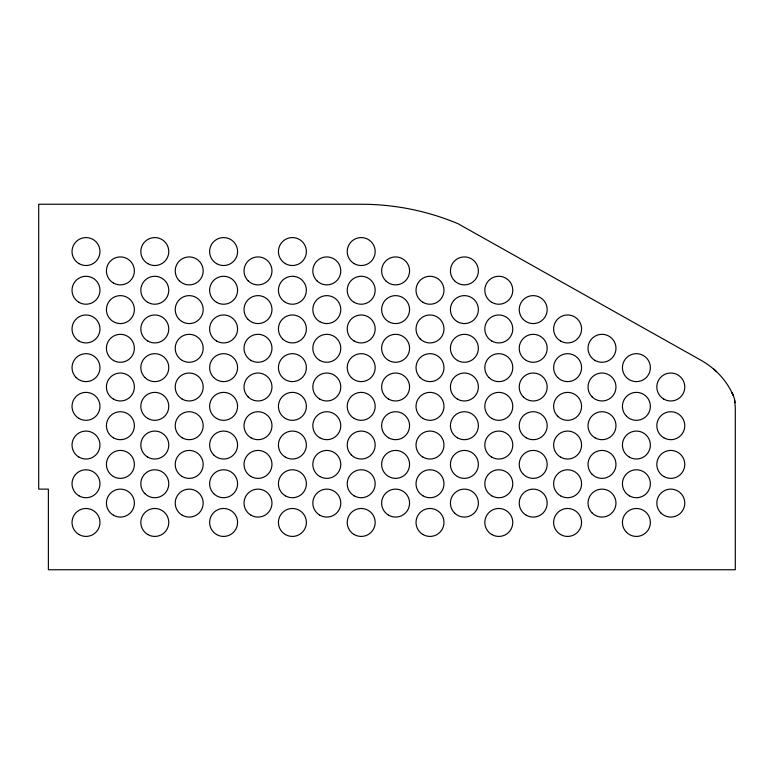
<?xml version="1.0" encoding="UTF-8"?>
<svg xmlns="http://www.w3.org/2000/svg" width="774" height="774" viewBox="0 0 774 774"><rect width="100%" height="100%" fill="white"/><g stroke="black" fill="none" stroke-linecap="round" stroke-linejoin="round"><path stroke-width="1.16" d="M713.638 369.082C721.978 376.164 728.702 385.142 733.133 395.156M733.026 394.875L731.923 392.553L733.5 396.065A29.286 29.286 0 0 1 734.594 399.761L735.3 407.424L735.3 569.751L48.375 569.751L48.375 489.129L38.7 489.129L38.7 204.249L361.197 204.249A250.757 250.757 0 0 1 457.947 223.667L700.751 360.123A82.17 82.17 0 0 1 716.569 371.694M734.623 399.868L735.048 402.703M79.016 263.653A13.971 13.971 0 0 0 99.972 251.55A13.971 13.971 0 0 0 79.016 239.447A13.971 13.971 0 0 0 79.016 263.653M79.016 302.353A13.971 13.971 0 0 0 99.972 290.25A13.971 13.971 0 0 0 79.016 278.147A13.971 13.971 0 0 0 79.016 302.353M79.016 341.053A13.971 13.971 0 0 0 99.972 328.95A13.971 13.971 0 0 0 79.016 316.847A13.971 13.971 0 0 0 79.016 341.053M76.123 377.528A13.971 13.971 0 0 0 99.498 371.268A13.971 13.971 0 0 0 82.383 354.153A13.971 13.971 0 0 0 76.123 377.528M79.016 418.453A13.971 13.971 0 0 0 99.972 406.35A13.971 13.971 0 0 0 79.016 394.247A13.971 13.971 0 0 0 79.016 418.453M79.016 457.153A13.971 13.971 0 0 0 99.972 445.05A13.971 13.971 0 0 0 79.016 432.947A13.971 13.971 0 0 0 79.016 457.153M79.016 495.853A13.971 13.971 0 0 0 99.972 483.75A13.971 13.971 0 0 0 79.016 471.647A13.971 13.971 0 0 0 79.016 495.853M79.016 534.553A13.971 13.971 0 0 0 99.972 522.45A13.971 13.971 0 0 0 79.016 510.347A13.971 13.971 0 0 0 79.016 534.553M147.815 534.553A13.971 13.971 0 0 0 168.771 522.45A13.971 13.971 0 0 0 147.815 510.347A13.971 13.971 0 0 0 147.815 534.553M113.41 515.203A13.971 13.971 0 0 0 134.376 503.1A13.971 13.971 0 0 0 113.41 490.997A13.971 13.971 0 0 0 113.41 515.203M113.41 476.503A13.971 13.971 0 0 0 134.376 464.4A13.971 13.971 0 0 0 113.41 452.297A13.971 13.971 0 0 0 113.41 476.503M144.922 493.628A13.971 13.971 0 0 0 168.297 487.368A13.971 13.971 0 0 0 151.182 470.253A13.971 13.971 0 0 0 144.922 493.628M147.815 457.153A13.971 13.971 0 0 0 168.771 445.05A13.971 13.971 0 0 0 147.815 432.947A13.971 13.971 0 0 0 147.815 457.153M147.815 418.453A13.971 13.971 0 0 0 168.771 406.35A13.971 13.971 0 0 0 147.815 394.247A13.971 13.971 0 0 0 147.815 418.453M113.41 437.803A13.971 13.971 0 0 0 134.376 425.7A13.971 13.971 0 0 0 113.41 413.597A13.971 13.971 0 0 0 113.41 437.803M113.41 399.103A13.971 13.971 0 0 0 134.376 387A13.971 13.971 0 0 0 113.41 374.897A13.971 13.971 0 0 0 113.41 399.103M113.41 360.403A13.971 13.971 0 0 0 134.376 348.3A13.971 13.971 0 0 0 113.41 336.197A13.971 13.971 0 0 0 113.41 360.403M144.922 377.528A13.971 13.971 0 0 0 168.297 371.268A13.971 13.971 0 0 0 151.182 354.153A13.971 13.971 0 0 0 144.922 377.528M147.815 341.053A13.971 13.971 0 0 0 168.771 328.95A13.971 13.971 0 0 0 147.815 316.847A13.971 13.971 0 0 0 147.815 341.053M110.518 319.478A13.971 13.971 0 0 0 133.902 313.218A13.971 13.971 0 0 0 116.787 296.103A13.971 13.971 0 0 0 110.518 319.478M113.41 283.003A13.971 13.971 0 0 0 134.376 270.9A13.971 13.971 0 0 0 113.41 258.797A13.971 13.971 0 0 0 113.41 283.003M147.815 263.653A13.971 13.971 0 0 0 168.771 251.55A13.971 13.971 0 0 0 147.815 239.447A13.971 13.971 0 0 0 147.815 263.653M147.815 302.353A13.971 13.971 0 0 0 168.771 290.25A13.971 13.971 0 0 0 147.815 278.147A13.971 13.971 0 0 0 147.815 302.353M179.316 280.778A13.971 13.971 0 0 0 202.701 274.518A13.971 13.971 0 0 0 185.586 257.403A13.971 13.971 0 0 0 179.316 280.778M179.316 319.478A13.971 13.971 0 0 0 202.701 313.218A13.971 13.971 0 0 0 185.586 296.103A13.971 13.971 0 0 0 179.316 319.478M182.209 360.403A13.971 13.971 0 0 0 203.175 348.3A13.971 13.971 0 0 0 182.209 336.197A13.971 13.971 0 0 0 182.209 360.403M182.209 399.103A13.971 13.971 0 0 0 203.175 387A13.971 13.971 0 0 0 182.209 374.897A13.971 13.971 0 0 0 182.209 399.103M182.209 437.803A13.971 13.971 0 0 0 203.175 425.7A13.971 13.971 0 0 0 182.209 413.597A13.971 13.971 0 0 0 182.209 437.803M182.209 476.503A13.971 13.971 0 0 0 203.175 464.4A13.971 13.971 0 0 0 182.209 452.297A13.971 13.971 0 0 0 182.209 476.503M182.209 515.203A13.971 13.971 0 0 0 203.175 503.1A13.971 13.971 0 0 0 182.209 490.997A13.971 13.971 0 0 0 182.209 515.203M216.614 534.553A13.971 13.971 0 0 0 237.579 522.45A13.971 13.971 0 0 0 216.614 510.347A13.971 13.971 0 0 0 216.614 534.553M213.721 493.628A13.971 13.971 0 0 0 237.096 487.368A13.971 13.971 0 0 0 219.98 470.253A13.971 13.971 0 0 0 213.721 493.628M213.721 454.928A13.971 13.971 0 0 0 237.096 448.668A13.971 13.971 0 0 0 219.98 431.553A13.971 13.971 0 0 0 213.721 454.928M216.614 418.453A13.971 13.971 0 0 0 237.579 406.35A13.971 13.971 0 0 0 216.614 394.247A13.971 13.971 0 0 0 216.614 418.453M213.721 377.528A13.971 13.971 0 0 0 237.096 371.268A13.971 13.971 0 0 0 219.98 354.153A13.971 13.971 0 0 0 213.721 377.528M216.614 341.053A13.971 13.971 0 0 0 237.579 328.95A13.971 13.971 0 0 0 216.614 316.847A13.971 13.971 0 0 0 216.614 341.053M216.614 302.353A13.971 13.971 0 0 0 237.579 290.25A13.971 13.971 0 0 0 216.614 278.147A13.971 13.971 0 0 0 216.614 302.353M216.614 263.653A13.971 13.971 0 0 0 237.579 251.55A13.971 13.971 0 0 0 216.614 239.447A13.971 13.971 0 0 0 216.614 263.653M248.115 280.778A13.971 13.971 0 0 0 271.5 274.518A13.971 13.971 0 0 0 254.385 257.403A13.971 13.971 0 0 0 248.115 280.778M285.413 302.353A13.971 13.971 0 0 0 306.378 290.25A13.971 13.971 0 0 0 285.413 278.147A13.971 13.971 0 0 0 285.413 302.353M285.413 263.653A13.971 13.971 0 0 0 306.378 251.55A13.971 13.971 0 0 0 285.413 239.447A13.971 13.971 0 0 0 285.413 263.653M248.115 319.478A13.971 13.971 0 0 0 271.5 313.218A13.971 13.971 0 0 0 254.385 296.103A13.971 13.971 0 0 0 248.115 319.478M282.52 338.828A13.971 13.971 0 0 0 305.894 332.568A13.971 13.971 0 0 0 288.779 315.453A13.971 13.971 0 0 0 282.52 338.828M251.008 360.403A13.971 13.971 0 0 0 271.974 348.3A13.971 13.971 0 0 0 251.008 336.197A13.971 13.971 0 0 0 251.008 360.403M248.115 396.878A13.971 13.971 0 0 0 271.5 390.618A13.971 13.971 0 0 0 254.385 373.503A13.971 13.971 0 0 0 248.115 396.878M282.52 377.528A13.971 13.971 0 0 0 305.894 371.268A13.971 13.971 0 0 0 288.779 354.153A13.971 13.971 0 0 0 282.52 377.528M285.413 418.453A13.971 13.971 0 0 0 306.378 406.35A13.971 13.971 0 0 0 285.413 394.247A13.971 13.971 0 0 0 285.413 418.453M251.008 437.803A13.971 13.971 0 0 0 271.974 425.7A13.971 13.971 0 0 0 251.008 413.597A13.971 13.971 0 0 0 251.008 437.803M251.008 476.503A13.971 13.971 0 0 0 271.974 464.4A13.971 13.971 0 0 0 251.008 452.297A13.971 13.971 0 0 0 251.008 476.503M285.413 457.153A13.971 13.971 0 0 0 306.378 445.05A13.971 13.971 0 0 0 285.413 432.947A13.971 13.971 0 0 0 285.413 457.153M285.413 495.853A13.971 13.971 0 0 0 306.378 483.75A13.971 13.971 0 0 0 285.413 471.647A13.971 13.971 0 0 0 285.413 495.853M251.008 515.203A13.971 13.971 0 0 0 271.974 503.1A13.971 13.971 0 0 0 251.008 490.997A13.971 13.971 0 0 0 251.008 515.203M285.413 534.553A13.971 13.971 0 0 0 306.378 522.45A13.971 13.971 0 0 0 285.413 510.347A13.971 13.971 0 0 0 285.413 534.553M316.914 280.778A13.971 13.971 0 0 0 340.299 274.518A13.971 13.971 0 0 0 323.184 257.403A13.971 13.971 0 0 0 316.914 280.778M354.211 263.653A13.971 13.971 0 0 0 375.177 251.55A13.971 13.971 0 0 0 354.211 239.447A13.971 13.971 0 0 0 354.211 263.653M354.211 302.353A13.971 13.971 0 0 0 375.177 290.25A13.971 13.971 0 0 0 354.211 278.147A13.971 13.971 0 0 0 354.211 302.353M319.817 321.703A13.971 13.971 0 0 0 340.773 309.6A13.971 13.971 0 0 0 319.817 297.497A13.971 13.971 0 0 0 319.817 321.703M319.817 360.403A13.971 13.971 0 0 0 340.773 348.3A13.971 13.971 0 0 0 319.817 336.197A13.971 13.971 0 0 0 319.817 360.403M354.211 341.053A13.971 13.971 0 0 0 375.177 328.95A13.971 13.971 0 0 0 354.211 316.847A13.971 13.971 0 0 0 354.211 341.053M351.319 377.528A13.971 13.971 0 0 0 374.703 371.268A13.971 13.971 0 0 0 357.578 354.153A13.971 13.971 0 0 0 351.319 377.528M319.817 399.103A13.971 13.971 0 0 0 340.773 387A13.971 13.971 0 0 0 319.817 374.897A13.971 13.971 0 0 0 319.817 399.103M319.817 437.803A13.971 13.971 0 0 0 340.773 425.7A13.971 13.971 0 0 0 319.817 413.597A13.971 13.971 0 0 0 319.817 437.803M354.211 418.453A13.971 13.971 0 0 0 375.177 406.35A13.971 13.971 0 0 0 354.211 394.247A13.971 13.971 0 0 0 354.211 418.453M351.319 454.928A13.971 13.971 0 0 0 374.703 448.668A13.971 13.971 0 0 0 357.578 431.553A13.971 13.971 0 0 0 351.319 454.928M319.817 476.503A13.971 13.971 0 0 0 340.773 464.4A13.971 13.971 0 0 0 319.817 452.297A13.971 13.971 0 0 0 319.817 476.503M319.817 515.203A13.971 13.971 0 0 0 340.773 503.1A13.971 13.971 0 0 0 319.817 490.997A13.971 13.971 0 0 0 319.817 515.203M354.211 495.853A13.971 13.971 0 0 0 375.177 483.75A13.971 13.971 0 0 0 354.211 471.647A13.971 13.971 0 0 0 354.211 495.853M354.211 534.553A13.971 13.971 0 0 0 375.177 522.45A13.971 13.971 0 0 0 354.211 510.347A13.971 13.971 0 0 0 354.211 534.553M388.616 515.203A13.971 13.971 0 0 0 409.572 503.1A13.971 13.971 0 0 0 388.616 490.997A13.971 13.971 0 0 0 388.616 515.203M423.01 534.553A13.971 13.971 0 0 0 443.976 522.45A13.971 13.971 0 0 0 423.01 510.347A13.971 13.971 0 0 0 423.01 534.553M423.01 495.853A13.971 13.971 0 0 0 443.976 483.75A13.971 13.971 0 0 0 423.01 471.647A13.971 13.971 0 0 0 423.01 495.853M388.616 476.503A13.971 13.971 0 0 0 409.572 464.4A13.971 13.971 0 0 0 388.616 452.297A13.971 13.971 0 0 0 388.616 476.503M388.616 437.803A13.971 13.971 0 0 0 409.572 425.7A13.971 13.971 0 0 0 388.616 413.597A13.971 13.971 0 0 0 388.616 437.803M423.01 457.153A13.971 13.971 0 0 0 443.976 445.05A13.971 13.971 0 0 0 423.01 432.947A13.971 13.971 0 0 0 423.01 457.153M423.01 418.453A13.971 13.971 0 0 0 443.976 406.35A13.971 13.971 0 0 0 423.01 394.247A13.971 13.971 0 0 0 423.01 418.453M388.616 399.103A13.971 13.971 0 0 0 409.572 387A13.971 13.971 0 0 0 388.616 374.897A13.971 13.971 0 0 0 388.616 399.103M388.616 360.403A13.971 13.971 0 0 0 409.572 348.3A13.971 13.971 0 0 0 388.616 336.197A13.971 13.971 0 0 0 388.616 360.403M420.118 377.528A13.971 13.971 0 0 0 443.502 371.268A13.971 13.971 0 0 0 426.387 354.153A13.971 13.971 0 0 0 420.118 377.528M420.118 338.828A13.971 13.971 0 0 0 443.502 332.568A13.971 13.971 0 0 0 426.387 315.453A13.971 13.971 0 0 0 420.118 338.828M388.616 321.703A13.971 13.971 0 0 0 409.572 309.6A13.971 13.971 0 0 0 388.616 297.497A13.971 13.971 0 0 0 388.616 321.703M385.723 280.778A13.971 13.971 0 0 0 409.098 274.518A13.971 13.971 0 0 0 391.983 257.403A13.971 13.971 0 0 0 385.723 280.778M423.01 302.353A13.971 13.971 0 0 0 443.976 290.25A13.971 13.971 0 0 0 423.01 278.147A13.971 13.971 0 0 0 423.01 302.353M454.522 512.978A13.971 13.971 0 0 0 477.897 506.718A13.971 13.971 0 0 0 460.782 489.603A13.971 13.971 0 0 0 454.522 512.978M491.809 534.553A13.971 13.971 0 0 0 512.775 522.45A13.971 13.971 0 0 0 491.809 510.347A13.971 13.971 0 0 0 491.809 534.553M491.809 495.853A13.971 13.971 0 0 0 512.775 483.75A13.971 13.971 0 0 0 491.809 471.647A13.971 13.971 0 0 0 491.809 495.853M457.415 476.503A13.971 13.971 0 0 0 478.371 464.4A13.971 13.971 0 0 0 457.415 452.297A13.971 13.971 0 0 0 457.415 476.503M457.415 437.803A13.971 13.971 0 0 0 478.371 425.7A13.971 13.971 0 0 0 457.415 413.597A13.971 13.971 0 0 0 457.415 437.803M491.809 457.153A13.971 13.971 0 0 0 512.775 445.05A13.971 13.971 0 0 0 491.809 432.947A13.971 13.971 0 0 0 491.809 457.153M491.809 418.453A13.971 13.971 0 0 0 512.775 406.35A13.971 13.971 0 0 0 491.809 394.247A13.971 13.971 0 0 0 491.809 418.453M457.415 399.103A13.971 13.971 0 0 0 478.371 387A13.971 13.971 0 0 0 457.415 374.897A13.971 13.971 0 0 0 457.415 399.103M457.415 360.403A13.971 13.971 0 0 0 478.371 348.3A13.971 13.971 0 0 0 457.415 336.197A13.971 13.971 0 0 0 457.415 360.403M488.916 377.528A13.971 13.971 0 0 0 512.301 371.268A13.971 13.971 0 0 0 495.186 354.153A13.971 13.971 0 0 0 488.916 377.528M491.809 341.053A13.971 13.971 0 0 0 512.775 328.95A13.971 13.971 0 0 0 491.809 316.847A13.971 13.971 0 0 0 491.809 341.053M457.415 321.703A13.971 13.971 0 0 0 478.371 309.6A13.971 13.971 0 0 0 457.415 297.497A13.971 13.971 0 0 0 457.415 321.703M454.522 280.778A13.971 13.971 0 0 0 477.897 274.518A13.971 13.971 0 0 0 460.782 257.403A13.971 13.971 0 0 0 454.522 280.778M491.809 302.353A13.971 13.971 0 0 0 512.775 290.25A13.971 13.971 0 0 0 491.809 278.147A13.971 13.971 0 0 0 491.809 302.353M523.321 319.478A13.971 13.971 0 0 0 546.696 313.218A13.971 13.971 0 0 0 529.58 296.103A13.971 13.971 0 0 0 523.321 319.478M526.214 360.403A13.971 13.971 0 0 0 547.179 348.3A13.971 13.971 0 0 0 526.214 336.197A13.971 13.971 0 0 0 526.214 360.403M560.608 341.053A13.971 13.971 0 0 0 581.574 328.95A13.971 13.971 0 0 0 560.608 316.847A13.971 13.971 0 0 0 560.608 341.053M557.715 377.528A13.971 13.971 0 0 0 581.1 371.268A13.971 13.971 0 0 0 563.985 354.153A13.971 13.971 0 0 0 557.715 377.528M523.321 396.878A13.971 13.971 0 0 0 546.696 390.618A13.971 13.971 0 0 0 529.58 373.503A13.971 13.971 0 0 0 523.321 396.878M526.214 437.803A13.971 13.971 0 0 0 547.179 425.7A13.971 13.971 0 0 0 526.214 413.597A13.971 13.971 0 0 0 526.214 437.803M557.715 416.228A13.971 13.971 0 0 0 581.1 409.968A13.971 13.971 0 0 0 563.985 392.853A13.971 13.971 0 0 0 557.715 416.228M595.013 360.403A13.971 13.971 0 0 0 615.978 348.3A13.971 13.971 0 0 0 595.013 336.197A13.971 13.971 0 0 0 595.013 360.403M592.12 396.878A13.971 13.971 0 0 0 615.494 390.618A13.971 13.971 0 0 0 598.379 373.503A13.971 13.971 0 0 0 592.12 396.878M626.514 377.528A13.971 13.971 0 0 0 649.899 371.268A13.971 13.971 0 0 0 632.784 354.153A13.971 13.971 0 0 0 626.514 377.528M560.608 457.153A13.971 13.971 0 0 0 581.574 445.05A13.971 13.971 0 0 0 560.608 432.947A13.971 13.971 0 0 0 560.608 457.153M523.321 474.278A13.971 13.971 0 0 0 546.696 468.018A13.971 13.971 0 0 0 529.58 450.903A13.971 13.971 0 0 0 523.321 474.278M526.214 515.203A13.971 13.971 0 0 0 547.179 503.1A13.971 13.971 0 0 0 526.214 490.997A13.971 13.971 0 0 0 526.214 515.203M560.608 495.853A13.971 13.971 0 0 0 581.574 483.75A13.971 13.971 0 0 0 560.608 471.647A13.971 13.971 0 0 0 560.608 495.853M560.608 534.553A13.971 13.971 0 0 0 581.574 522.45A13.971 13.971 0 0 0 560.608 510.347A13.971 13.971 0 0 0 560.608 534.553M592.12 512.978A13.971 13.971 0 0 0 615.494 506.718A13.971 13.971 0 0 0 598.379 489.603A13.971 13.971 0 0 0 592.12 512.978M592.12 474.278A13.971 13.971 0 0 0 615.494 468.018A13.971 13.971 0 0 0 598.379 450.903A13.971 13.971 0 0 0 592.12 474.278M595.013 437.803A13.971 13.971 0 0 0 615.978 425.7A13.971 13.971 0 0 0 595.013 413.597A13.971 13.971 0 0 0 595.013 437.803M626.514 416.228A13.971 13.971 0 0 0 649.899 409.968A13.971 13.971 0 0 0 632.784 392.853A13.971 13.971 0 0 0 626.514 416.228M663.811 399.103A13.971 13.971 0 0 0 684.777 387A13.971 13.971 0 0 0 663.811 374.897A13.971 13.971 0 0 0 663.811 399.103M663.811 437.803A13.971 13.971 0 0 0 684.777 425.7A13.971 13.971 0 0 0 663.811 413.597A13.971 13.971 0 0 0 663.811 437.803M629.417 457.153A13.971 13.971 0 0 0 650.373 445.05A13.971 13.971 0 0 0 629.417 432.947A13.971 13.971 0 0 0 629.417 457.153M629.417 495.853A13.971 13.971 0 0 0 650.373 483.75A13.971 13.971 0 0 0 629.417 471.647A13.971 13.971 0 0 0 629.417 495.853M663.811 476.503A13.971 13.971 0 0 0 684.777 464.4A13.971 13.971 0 0 0 663.811 452.297A13.971 13.971 0 0 0 663.811 476.503M660.919 512.978A13.971 13.971 0 0 0 684.303 506.718A13.971 13.971 0 0 0 667.178 489.603A13.971 13.971 0 0 0 660.919 512.978M626.514 532.328A13.971 13.971 0 0 0 649.899 526.068A13.971 13.971 0 0 0 632.784 508.953A13.971 13.971 0 0 0 626.514 532.328"/></g></svg>
